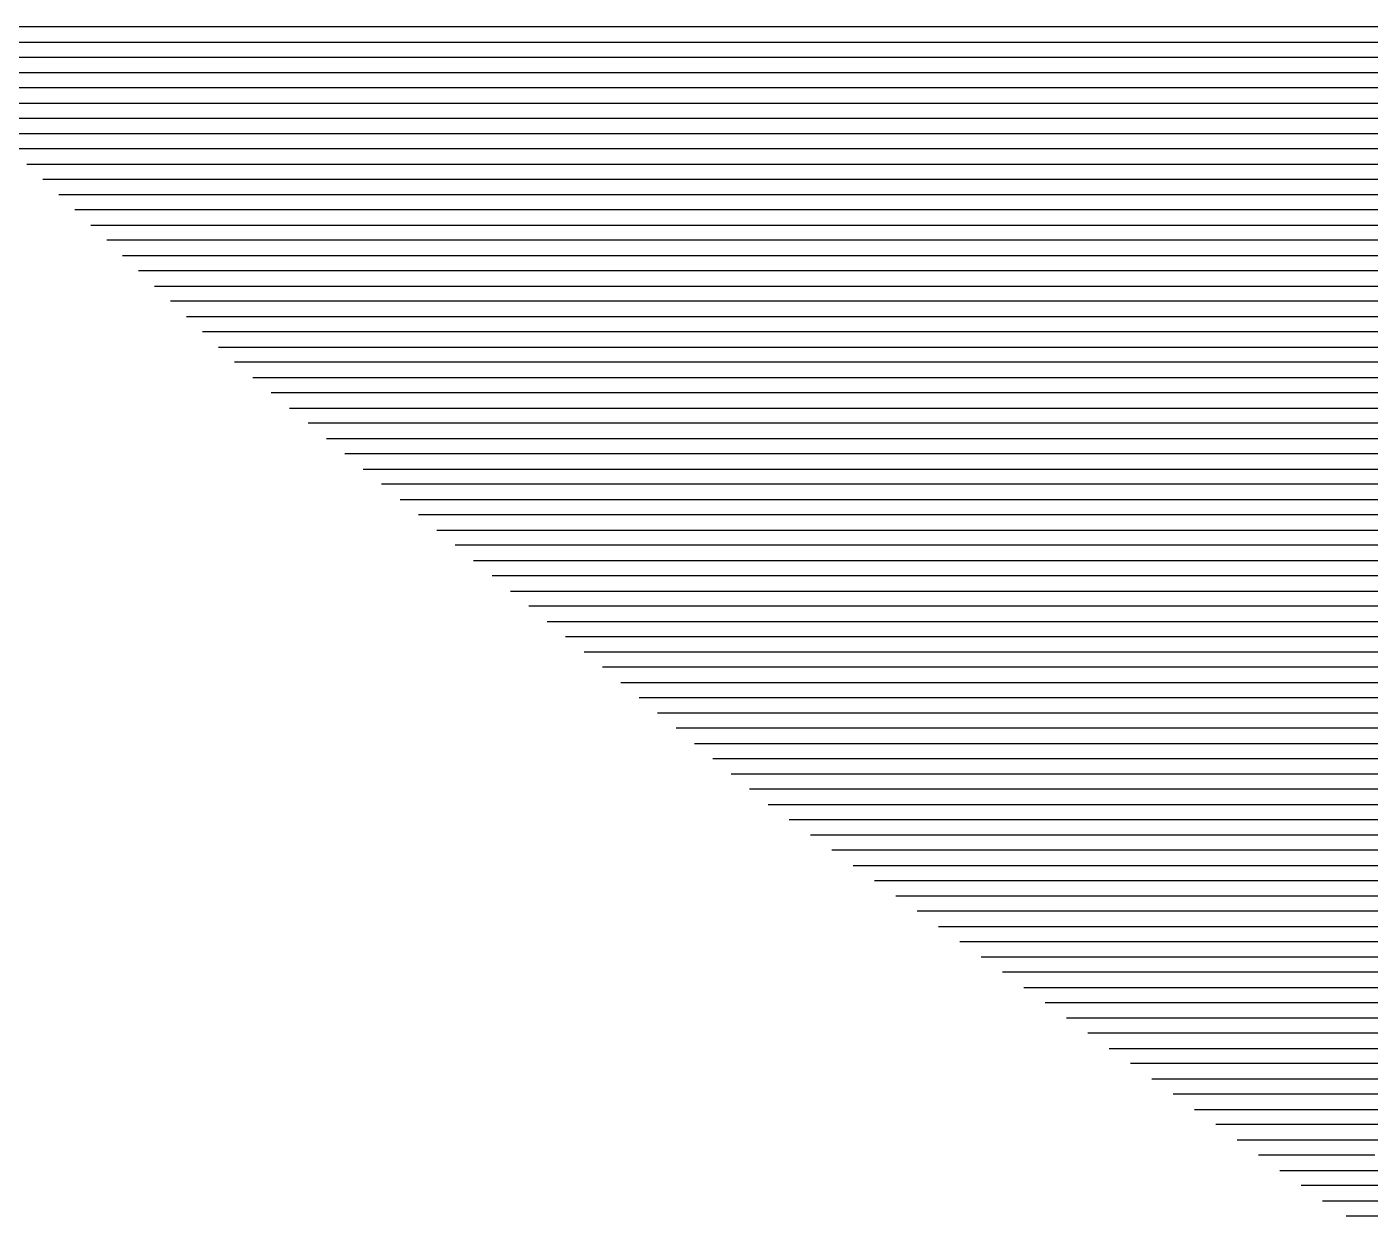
# Model space of a CAD drawing. Header units: metres. Extents: x -6.9 to 6.9, y -7 to 7.
# Drawn here: x -4.658 to -3.777, y -5.87 to -5.09 of the extents above; entities that cross this region are included whole.
import ezdxf

# ---------------------------------------------------------------- set-up
doc = ezdxf.new("R2010")
doc.units = ezdxf.units.M

msp = doc.modelspace()

# ---------------------------------------------------------------- linework, layer by layer
for p, q in [((-4.383479, -5.090403, -0.655451), (-4.752719, -5.090403, -0.717494)), ((-4.306622, -5.090403, -0.642242), (-4.383479, -5.090403, -0.655451)), ((-3.859224, -5.090403, -0.566222), (-4.306622, -5.090403, -0.642242)), ((-3.686443, -5.090403, -0.53618), (-3.859224, -5.090403, -0.566222)), ((-4.742247, -5.100403, -0.715282), (-4.389806, -5.100403, -0.656061)), ((-4.389806, -5.100403, -0.656061), (-4.316445, -5.100403, -0.643454)), ((-4.316445, -5.100403, -0.643454), (-3.865347, -5.100403, -0.566805)), ((-3.865347, -5.100403, -0.566805), (-3.695951, -5.100403, -0.537352)), ((-4.396132, -5.110403, -0.656672), (-4.731775, -5.110403, -0.71307)), ((-4.326268, -5.110403, -0.644665), (-4.396132, -5.110403, -0.656672)), ((-3.871469, -5.110403, -0.567387), (-4.326268, -5.110403, -0.644665)), ((-3.705459, -5.110403, -0.538523), (-3.871469, -5.110403, -0.567387)), ((-4.721303, -5.120403, -0.710858), (-4.402459, -5.120403, -0.657282)), ((-4.402459, -5.120403, -0.657282), (-4.336092, -5.120403, -0.645876)), ((-4.336092, -5.120403, -0.645876), (-3.877592, -5.120403, -0.56797)), ((-3.877592, -5.120403, -0.56797), (-3.714967, -5.120403, -0.539694)), ((-4.408786, -5.130403, -0.657893), (-4.710831, -5.130403, -0.708646)), ((-4.345915, -5.130403, -0.647088), (-4.408786, -5.130403, -0.657893)), ((-3.883715, -5.130403, -0.568553), (-4.345915, -5.130403, -0.647088)), ((-3.724475, -5.130403, -0.540865), (-3.883715, -5.130403, -0.568553)), ((-4.700359, -5.140403, -0.706433), (-4.415112, -5.140403, -0.658503)), ((-4.415112, -5.140403, -0.658503), (-4.355738, -5.140403, -0.648299)), ((-4.355738, -5.140403, -0.648299), (-3.889838, -5.140403, -0.569135)), ((-3.889838, -5.140403, -0.569135), (-3.733983, -5.140403, -0.542037)), ((-4.421439, -5.150403, -0.659114), (-4.689887, -5.150403, -0.704221)), ((-4.365561, -5.150403, -0.649511), (-4.421439, -5.150403, -0.659114)), ((-3.89596, -5.150403, -0.569718), (-4.365561, -5.150403, -0.649511)), ((-3.743491, -5.150403, -0.543208), (-3.89596, -5.150403, -0.569718)), ((-4.679415, -5.160403, -0.702009), (-4.427766, -5.160403, -0.659724)), ((-4.427766, -5.160403, -0.659724), (-4.375385, -5.160403, -0.650722)), ((-4.375385, -5.160403, -0.650722), (-3.902083, -5.160403, -0.570301)), ((-3.902083, -5.160403, -0.570301), (-3.752998, -5.160403, -0.544379)), ((-4.434092, -5.170403, -0.660335), (-4.668943, -5.170403, -0.699797)), ((-4.385208, -5.170403, -0.651934), (-4.434092, -5.170403, -0.660335)), ((-3.908206, -5.170403, -0.570883), (-4.385208, -5.170403, -0.651934)), ((-3.762506, -5.170403, -0.54555), (-3.908206, -5.170403, -0.570883)), ((-4.658471, -5.180403, -0.697585), (-4.440419, -5.180403, -0.660945)), ((-4.440419, -5.180403, -0.660945), (-4.395031, -5.180403, -0.653145)), ((-4.395031, -5.180403, -0.653145), (-3.914328, -5.180403, -0.571466)), ((-3.914328, -5.180403, -0.571466), (-3.772014, -5.180403, -0.546722)), ((-4.446745, -5.190403, -0.661556), (-4.647999, -5.190403, -0.695373)), ((-4.404854, -5.190403, -0.654356), (-4.446745, -5.190403, -0.661556)), ((-3.920451, -5.190403, -0.572049), (-4.404854, -5.190403, -0.654356)), ((-3.781522, -5.190403, -0.547893), (-3.920451, -5.190403, -0.572049)), ((-3.404678, -5.190403, -0.483105), (-3.781522, -5.190403, -0.547893)), ((-4.637528, -5.200403, -0.69316), (-4.453072, -5.200403, -0.662166)), ((-4.453072, -5.200403, -0.662166), (-4.414678, -5.200403, -0.655568)), ((-4.414678, -5.200403, -0.655568), (-3.926574, -5.200403, -0.572631)), ((-3.926574, -5.200403, -0.572631), (-3.79103, -5.200403, -0.549064)), ((-3.79103, -5.200403, -0.549064), (-3.410603, -5.200403, -0.48366)), ((-4.459399, -5.210403, -0.662777), (-4.627056, -5.210403, -0.690948)), ((-4.424501, -5.210403, -0.656779), (-4.459399, -5.210403, -0.662777)), ((-3.932696, -5.210403, -0.573214), (-4.424501, -5.210403, -0.656779)), ((-3.800538, -5.210403, -0.550235), (-3.932696, -5.210403, -0.573214)), ((-3.416528, -5.210403, -0.484215), (-3.800538, -5.210403, -0.550235)), ((-4.616584, -5.220403, -0.688736), (-4.465725, -5.220403, -0.663387)), ((-4.465725, -5.220403, -0.663387), (-4.434324, -5.220403, -0.657991)), ((-4.434324, -5.220403, -0.657991), (-3.938819, -5.220403, -0.573797)), ((-3.938819, -5.220403, -0.573797), (-3.810046, -5.220403, -0.551407)), ((-3.810046, -5.220403, -0.551407), (-3.422454, -5.220403, -0.484771)), ((-4.472052, -5.230403, -0.663998), (-4.606112, -5.230403, -0.686524)), ((-4.444147, -5.230403, -0.659202), (-4.472052, -5.230403, -0.663998)), ((-3.944942, -5.230403, -0.574379), (-4.444147, -5.230403, -0.659202)), ((-3.819554, -5.230403, -0.552578), (-3.944942, -5.230403, -0.574379)), ((-3.428379, -5.230403, -0.485326), (-3.819554, -5.230403, -0.552578)), ((-4.59564, -5.240403, -0.684312), (-4.478379, -5.240403, -0.664608)), ((-4.478379, -5.240403, -0.664608), (-4.453971, -5.240403, -0.660414)), ((-4.453971, -5.240403, -0.660414), (-3.951064, -5.240403, -0.574962)), ((-3.951064, -5.240403, -0.574962), (-3.829062, -5.240403, -0.553749)), ((-3.829062, -5.240403, -0.553749), (-3.434304, -5.240403, -0.485881)), ((-4.484705, -5.250403, -0.665219), (-4.585168, -5.250403, -0.6821)), ((-4.463794, -5.250403, -0.661625), (-4.484705, -5.250403, -0.665219)), ((-3.957187, -5.250403, -0.575545), (-4.463794, -5.250403, -0.661625)), ((-3.83857, -5.250403, -0.55492), (-3.957187, -5.250403, -0.575545)), ((-3.44023, -5.250403, -0.486437), (-3.83857, -5.250403, -0.55492)), ((-4.574696, -5.260403, -0.679887), (-4.491032, -5.260403, -0.665829)), ((-4.491032, -5.260403, -0.665829), (-4.473617, -5.260403, -0.662837)), ((-4.473617, -5.260403, -0.662837), (-3.96331, -5.260403, -0.576127)), ((-3.96331, -5.260403, -0.576127), (-3.848077, -5.260403, -0.556091)), ((-3.848077, -5.260403, -0.556091), (-3.446155, -5.260403, -0.486992)), ((-4.497358, -5.270403, -0.66644), (-4.564224, -5.270403, -0.677675)), ((-4.48344, -5.270403, -0.664048), (-4.497358, -5.270403, -0.66644)), ((-3.969433, -5.270403, -0.57671), (-4.48344, -5.270403, -0.664048)), ((-3.857585, -5.270403, -0.557263), (-3.969433, -5.270403, -0.57671)), ((-3.45208, -5.270403, -0.487547), (-3.857585, -5.270403, -0.557263)), ((-4.553752, -5.280403, -0.675463), (-4.503685, -5.280403, -0.66705)), ((-4.503685, -5.280403, -0.66705), (-4.493264, -5.280403, -0.665259)), ((-4.493264, -5.280403, -0.665259), (-3.975555, -5.280403, -0.577293)), ((-3.975555, -5.280403, -0.577293), (-3.867093, -5.280403, -0.558434)), ((-3.867093, -5.280403, -0.558434), (-3.458006, -5.280403, -0.488103)), ((-4.510012, -5.290403, -0.667661), (-4.54328, -5.290403, -0.673251)), ((-4.503087, -5.290403, -0.666471), (-4.510012, -5.290403, -0.667661)), ((-3.981678, -5.290403, -0.577875), (-4.503087, -5.290403, -0.666471)), ((-3.876601, -5.290403, -0.559605), (-3.981678, -5.290403, -0.577875)), ((-3.463931, -5.290403, -0.488658), (-3.876601, -5.290403, -0.559605)), ((-4.532808, -5.300403, -0.671039), (-4.516338, -5.300403, -0.668271)), ((-4.516338, -5.300403, -0.668271), (-4.51291, -5.300403, -0.667682)), ((-4.51291, -5.300403, -0.667682), (-3.987801, -5.300403, -0.578458)), ((-3.987801, -5.300403, -0.578458), (-3.886109, -5.300403, -0.560776)), ((-3.886109, -5.300403, -0.560776), (-3.469857, -5.300403, -0.489213)), ((-3.993923, -5.310403, -0.57904), (-4.522305, -5.310403, -0.668821)), ((-3.895617, -5.310403, -0.561948), (-3.993923, -5.310403, -0.57904)), ((-3.475782, -5.310403, -0.489768), (-3.895617, -5.310403, -0.561948)), ((-4.510232, -5.320403, -0.666312), (-4.000046, -5.320403, -0.579623)), ((-4.000046, -5.320403, -0.579623), (-3.905125, -5.320403, -0.563119)), ((-3.905125, -5.320403, -0.563119), (-3.481707, -5.320403, -0.490324)), ((-4.006169, -5.330403, -0.580206), (-4.49816, -5.330403, -0.663803)), ((-3.914633, -5.330403, -0.56429), (-4.006169, -5.330403, -0.580206)), ((-3.487633, -5.330403, -0.490879), (-3.914633, -5.330403, -0.56429)), ((-4.486088, -5.340403, -0.661294), (-4.012291, -5.340403, -0.580788)), ((-4.012291, -5.340403, -0.580788), (-3.924141, -5.340403, -0.565461)), ((-3.924141, -5.340403, -0.565461), (-3.493558, -5.340403, -0.491434)), ((-4.018414, -5.350403, -0.581371), (-4.474016, -5.350403, -0.658785)), ((-3.933648, -5.350403, -0.566633), (-4.018414, -5.350403, -0.581371)), ((-3.499483, -5.350403, -0.49199), (-3.933648, -5.350403, -0.566633)), ((-4.461943, -5.360403, -0.656276), (-4.024537, -5.360403, -0.581954)), ((-4.024537, -5.360403, -0.581954), (-3.943156, -5.360403, -0.567804)), ((-3.943156, -5.360403, -0.567804), (-3.505409, -5.360403, -0.492545)), ((-4.030659, -5.370403, -0.582536), (-4.449871, -5.370403, -0.653767)), ((-3.952664, -5.370403, -0.568975), (-4.030659, -5.370403, -0.582536)), ((-3.511334, -5.370403, -0.4931), (-3.952664, -5.370403, -0.568975)), ((-4.437799, -5.380403, -0.651258), (-4.036782, -5.380403, -0.583119)), ((-4.036782, -5.380403, -0.583119), (-3.962172, -5.380403, -0.570146)), ((-3.962172, -5.380403, -0.570146), (-3.517259, -5.380403, -0.493656)), ((-4.042905, -5.390403, -0.583702), (-4.425727, -5.390403, -0.648749)), ((-3.97168, -5.390403, -0.571318), (-4.042905, -5.390403, -0.583702)), ((-3.523185, -5.390403, -0.494211), (-3.97168, -5.390403, -0.571318)), ((-4.413654, -5.400403, -0.64624), (-4.049027, -5.400403, -0.584284)), ((-4.049027, -5.400403, -0.584284), (-3.981188, -5.400403, -0.572489)), ((-3.981188, -5.400403, -0.572489), (-3.52911, -5.400403, -0.494766)), ((-4.05515, -5.410403, -0.584867), (-4.401582, -5.410403, -0.643731)), ((-3.990696, -5.410403, -0.57366), (-4.05515, -5.410403, -0.584867)), ((-3.535036, -5.410403, -0.495322), (-3.990696, -5.410403, -0.57366)), ((-4.38951, -5.420403, -0.641222), (-4.061273, -5.420403, -0.58545)), ((-4.061273, -5.420403, -0.58545), (-4.000204, -5.420403, -0.574831)), ((-4.000204, -5.420403, -0.574831), (-3.540961, -5.420403, -0.495877)), ((-4.067396, -5.430403, -0.586032), (-4.377438, -5.430403, -0.638713)), ((-4.009712, -5.430403, -0.576003), (-4.067396, -5.430403, -0.586032)), ((-3.546886, -5.430403, -0.496432), (-4.009712, -5.430403, -0.576003)), ((-4.365365, -5.440403, -0.636204), (-4.073518, -5.440403, -0.586615)), ((-4.073518, -5.440403, -0.586615), (-4.01922, -5.440403, -0.577174)), ((-4.01922, -5.440403, -0.577174), (-3.552812, -5.440403, -0.496988)), ((-4.079641, -5.450403, -0.587198), (-4.353293, -5.450403, -0.633695)), ((-4.028727, -5.450403, -0.578345), (-4.079641, -5.450403, -0.587198)), ((-3.558737, -5.450403, -0.497543), (-4.028727, -5.450403, -0.578345)), ((-4.341221, -5.460403, -0.631186), (-4.085764, -5.460403, -0.58778)), ((-4.085764, -5.460403, -0.58778), (-4.038235, -5.460403, -0.579516)), ((-4.038235, -5.460403, -0.579516), (-3.564662, -5.460403, -0.498098)), ((-4.091886, -5.470403, -0.588363), (-4.329148, -5.470403, -0.628677)), ((-4.047743, -5.470403, -0.580688), (-4.091886, -5.470403, -0.588363)), ((-3.570588, -5.470403, -0.498654), (-4.047743, -5.470403, -0.580688)), ((-4.317076, -5.480403, -0.626169), (-4.098009, -5.480403, -0.588946)), ((-4.098009, -5.480403, -0.588946), (-4.057251, -5.480403, -0.581859)), ((-4.057251, -5.480403, -0.581859), (-3.576513, -5.480403, -0.499209)), ((-4.104132, -5.490403, -0.589528), (-4.305004, -5.490403, -0.62366)), ((-4.066759, -5.490403, -0.58303), (-4.104132, -5.490403, -0.589528)), ((-3.582438, -5.490403, -0.499764), (-4.066759, -5.490403, -0.58303)), ((-4.292932, -5.500403, -0.621151), (-4.110254, -5.500403, -0.590111)), ((-4.110254, -5.500403, -0.590111), (-4.076267, -5.500403, -0.584201)), ((-4.076267, -5.500403, -0.584201), (-3.588364, -5.500403, -0.50032)), ((-4.116377, -5.510403, -0.590693), (-4.280859, -5.510403, -0.618642)), ((-4.085775, -5.510403, -0.585373), (-4.116377, -5.510403, -0.590693)), ((-3.594289, -5.510403, -0.500875), (-4.085775, -5.510403, -0.585373)), ((-4.268787, -5.520403, -0.616133), (-4.1225, -5.520403, -0.591276)), ((-4.1225, -5.520403, -0.591276), (-4.095283, -5.520403, -0.586544)), ((-4.095283, -5.520403, -0.586544), (-3.600215, -5.520403, -0.50143)), ((-4.128622, -5.530403, -0.591859), (-4.256715, -5.530403, -0.613624)), ((-4.104791, -5.530403, -0.587715), (-4.128622, -5.530403, -0.591859)), ((-3.60614, -5.530403, -0.501986), (-4.104791, -5.530403, -0.587715)), ((-4.244643, -5.540403, -0.611115), (-4.134745, -5.540403, -0.592441)), ((-4.134745, -5.540403, -0.592441), (-4.114298, -5.540403, -0.588886)), ((-4.114298, -5.540403, -0.588886), (-3.612065, -5.540403, -0.502541)), ((-4.140868, -5.550403, -0.593024), (-4.23257, -5.550403, -0.608606)), ((-4.123806, -5.550403, -0.590058), (-4.140868, -5.550403, -0.593024)), ((-3.617991, -5.550403, -0.503096), (-4.123806, -5.550403, -0.590058)), ((-4.220498, -5.560403, -0.606097), (-4.146991, -5.560403, -0.593607)), ((-4.146991, -5.560403, -0.593607), (-4.133314, -5.560403, -0.591229)), ((-4.133314, -5.560403, -0.591229), (-3.623916, -5.560403, -0.503652)), ((-4.153113, -5.570403, -0.594189), (-4.208426, -5.570403, -0.603588)), ((-4.142822, -5.570403, -0.5924), (-4.153113, -5.570403, -0.594189)), ((-3.629841, -5.570403, -0.504207), (-4.142822, -5.570403, -0.5924)), ((-4.196354, -5.580403, -0.601079), (-4.159236, -5.580403, -0.594772)), ((-4.159236, -5.580403, -0.594772), (-4.15233, -5.580403, -0.593571)), ((-4.15233, -5.580403, -0.593571), (-3.635767, -5.580403, -0.504762)), ((-4.165359, -5.590403, -0.595355), (-4.184281, -5.590403, -0.59857)), ((-4.161838, -5.590403, -0.594743), (-4.165359, -5.590403, -0.595355)), ((-3.641692, -5.590403, -0.505318), (-4.161838, -5.590403, -0.594743)), ((-4.172209, -5.600403, -0.596061), (-4.171481, -5.600403, -0.595937)), ((-4.171481, -5.600403, -0.595937), (-4.171346, -5.600403, -0.595914)), ((-4.171346, -5.600403, -0.595914), (-3.647617, -5.600403, -0.505873)), ((-3.653543, -5.610403, -0.506428), (-4.158292, -5.610403, -0.593206)), ((-4.144299, -5.620403, -0.590337), (-3.659468, -5.620403, -0.506984)), ((-3.665394, -5.630403, -0.507539), (-4.130305, -5.630403, -0.587468)), ((-4.116311, -5.640403, -0.584599), (-3.671319, -5.640403, -0.508094)), ((-3.677244, -5.650403, -0.50865), (-4.102318, -5.650403, -0.581729)), ((-4.088324, -5.660403, -0.57886), (-3.68317, -5.660403, -0.509205)), ((-3.689095, -5.670403, -0.50976), (-4.07433, -5.670403, -0.575991)), ((-4.060337, -5.680403, -0.573122), (-3.69502, -5.680403, -0.510315)), ((-3.700946, -5.690403, -0.510871), (-4.046343, -5.690403, -0.570252)), ((-4.032349, -5.700403, -0.567383), (-3.706871, -5.700403, -0.511426)), ((-3.712796, -5.710403, -0.511981), (-4.018356, -5.710403, -0.564514)), ((-4.004362, -5.720403, -0.561645), (-3.718722, -5.720403, -0.512537)), ((-3.724647, -5.730403, -0.513092), (-3.990368, -5.730403, -0.558776)), ((-3.976375, -5.740403, -0.555906), (-3.730573, -5.740403, -0.513647)), ((-3.736498, -5.750403, -0.514203), (-3.962381, -5.750403, -0.553037)), ((-3.948387, -5.760403, -0.550168), (-3.742423, -5.760403, -0.514758)), ((-3.748349, -5.770403, -0.515313), (-3.934394, -5.770403, -0.547299)), ((-3.9204, -5.780403, -0.54443), (-3.754274, -5.780403, -0.515869)), ((-3.760199, -5.790403, -0.516424), (-3.906406, -5.790403, -0.54156)), ((-3.892413, -5.800403, -0.538691), (-3.766125, -5.800403, -0.516979)), ((-3.77205, -5.810403, -0.517535), (-3.878419, -5.810403, -0.535822)), ((-3.864425, -5.820403, -0.532953), (-3.777975, -5.820403, -0.51809)), ((-3.777975, -5.820403, -0.51809), (-3.765302, -5.820403, -0.515861)), ((-3.783901, -5.830403, -0.518645), (-3.850432, -5.830403, -0.530084)), ((-3.774147, -5.830403, -0.51693), (-3.783901, -5.830403, -0.518645)), ((-3.836438, -5.840403, -0.527214), (-3.789826, -5.840403, -0.519201)), ((-3.789826, -5.840403, -0.519201), (-3.782993, -5.840403, -0.517999)), ((-3.782993, -5.840403, -0.517999), (-3.227641, -5.840403, -0.421334)), ((-3.795752, -5.850403, -0.519756), (-3.822444, -5.850403, -0.524345)), ((-3.791838, -5.850403, -0.519068), (-3.795752, -5.850403, -0.519756)), ((-3.23278, -5.850403, -0.421758), (-3.791838, -5.850403, -0.519068)), ((-3.808451, -5.860403, -0.521476), (-3.801677, -5.860403, -0.520311)), ((-3.801677, -5.860403, -0.520311), (-3.800684, -5.860403, -0.520137)), ((-3.800684, -5.860403, -0.520137), (-3.237919, -5.860403, -0.422182)), ((-3.243058, -5.870403, -0.422606), (-3.792811, -5.870403, -0.518296))]:
    msp.add_line(p, q)

doc.saveas('drawing.dxf')
